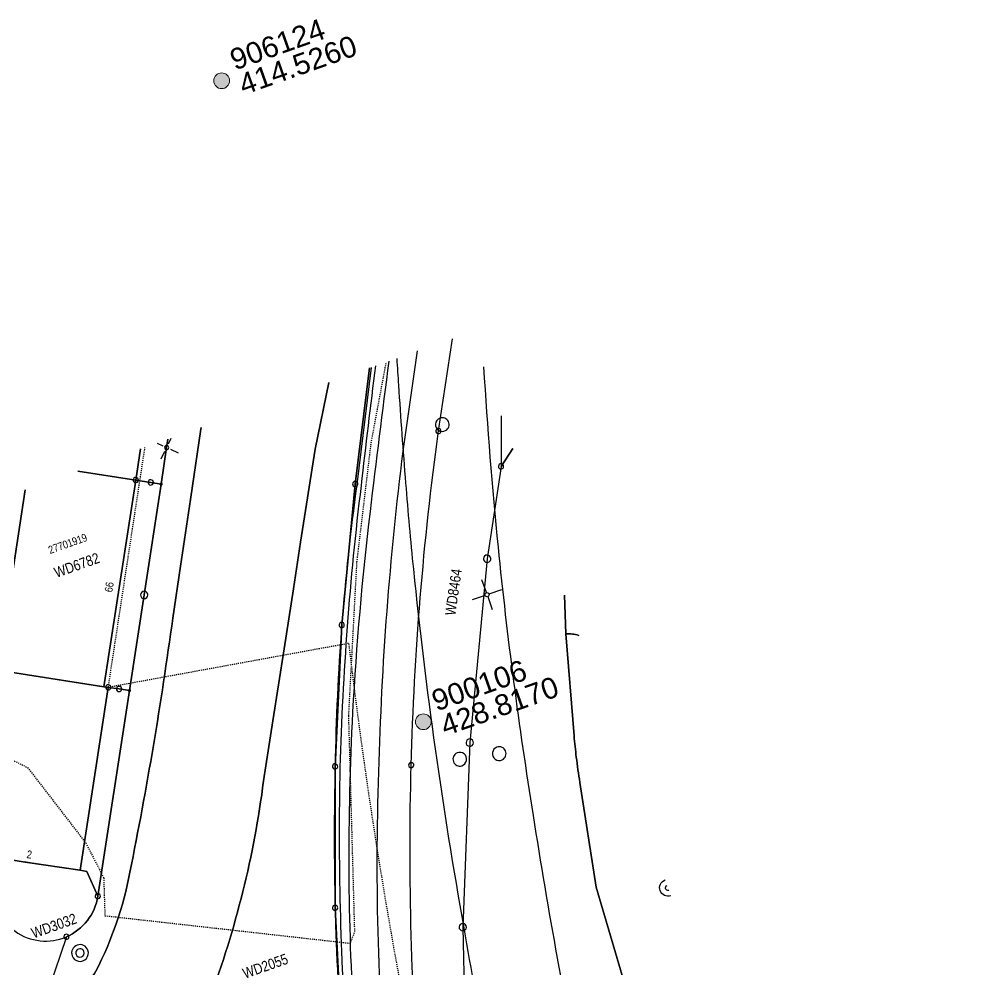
# Model space of a CAD drawing. Header units: metres. Extents: x 679883 to 680199, y 245373 to 245682.
# Drawn here: x 679980.1 to 680071.6, y 245586.9 to 245677.3 of the extents above; entities that cross this region are included whole.
import ezdxf

# ---------------------------------------------------------------- set-up
doc = ezdxf.new("R2010")
doc.units = ezdxf.units.M
doc.linetypes.add('DASHDOT', pattern=[1, 0.5, -0.25, 0, -0.25])
doc.layers.add('6 Referenzdaten', color=7, linetype='Continuous')
for name, color, linetype, lineweight in [('Fixpunkt', 5, 'Continuous', 0), ('Fixpunkt-Hoehe', 5, 'Continuous', 0), ('Fixpunkt-PNum', 5, 'Continuous', 0)]:
    doc.layers.add(name, color=color, linetype=linetype, lineweight=lineweight)
doc.styles.add('Arial Narrow', font='ARIALN.TTF')
doc.styles.get("Standard").update_dxf_attribs({"font": 'arial.ttf'})

# ---------------------------------------------------------------- blocks, each defined once
blk = doc.blocks.new('C990')
at = {"layer": 'Fixpunkt'}
h = blk.add_hatch(color=256, dxfattribs=at)
edge = h.paths.add_edge_path()
edge.add_arc((0, 0), 0.75, 0, 360)
blk.add_circle((0, 0), 0.75, dxfattribs=at)
blk = doc.blocks.new('B-3')
at = {"layer": '6 Referenzdaten', "color": 4, "linetype": 'Continuous'}
blk.add_lwpolyline([(3297.231682, 9759.471655), (3155.459756, 9494.89792), (2215.159756, 7744.09792), (2252.459756, 7723.99792), (2344.159756, 7675.29792), (2431.859756, 7627.59792), (2867.359756, 8438.79792), (3370.159756, 9378.89792), (3535.759756, 9689.29792), (3571.698086, 9759.471655)], dxfattribs=at)
for points in [[(535.859756, 6646.89792), (863.559756, 7270.59792), (594.359756, 7414.49792), (570.059756, 7377.09792), (510.759756, 7404.99792), (495.159756, 7375.89792), (-513.640244, 7910.19792), (-499.440244, 7949.39792), (-569.140244, 7980.79792), (-678.840244, 7711.39792), (644.159756, 5832.29792, 0.261928), (1086.159756, 5620.49792, 0.260827), (1496.459756, 5885.29792), (1477.659756, 6142.19792), (1420.359756, 6172.89792), (951.559756, 6419.59792), (535.859756, 6646.89792)], [(6635.422543, 6698.633561, 0.086272), (6525.359756, 6754.99792), (6274.859756, 5813.59792, 0.00694), (6228.359756, 5616.49792, 0.008355), (6179.659756, 5377.59792), (5992.859756, 4387.89792), (5876.559756, 2157.29792), (6376.559756, 1876.89792), (6388.459756, 1773.49792), (6635.422543, 1636.683157)]]:
    blk.add_lwpolyline(points, format="xyb", dxfattribs=at)
blk = doc.blocks.new('B-4')
at = {"layer": '6 Referenzdaten', "color": 4, "linetype": 'Continuous'}
for points in [[(3465.586021, 9759.471655), (3507.459756, 9717.59792)], [(3563.959756, 9717.69792), (3605.881363, 9759.471655)], [(3450.859756, 9604.39792), (3507.459756, 9660.99792)], [(3564.059756, 9660.99792), (3620.659756, 9604.39792)]]:
    blk.add_lwpolyline(points, dxfattribs=at)
for points in [[(3535.759756, 9709.29792, 1), (3535.759756, 9669.29792, 1), (3535.759756, 9709.29792)], [(6635.422543, 4072.606003, -0.410056), (6556.559756, 4152.59792, -0.410056), (6635.422543, 4232.589836)], [(6635.422543, 4127.623798, -0.400948), (6611.559756, 4152.59792, -0.400948), (6635.422543, 4177.572041)]]:
    blk.add_lwpolyline(points, format="xyb", dxfattribs=at)
blk = doc.blocks.new('B-5')
at = {"layer": '6 Referenzdaten', "color": 4, "insert": (2357.359756, 8918.49792), "char_height": 100, "width": 464.1, "attachment_point": 5, "style": 'Arial Narrow'}
blk.add_mtext('WD6782', dxfattribs=at)
at = {"layer": '6 Referenzdaten', "color": 4, "insert": (5649.659756, 7484.29792), "char_height": 99.99999, "width": 464.099954, "attachment_point": 5, "rotation": 62.281494, "style": 'Arial Narrow'}
blk.add_mtext('WD8464', dxfattribs=at)
blk = doc.blocks.new('B-7')
at = {"layer": '6 Referenzdaten', "color": 4, "attachment_point": 7, "style": 'Arial Narrow'}
for s, insert, char_height, width in [('WD3032', (787.312697, 5707.414358), 100, 464.1), ('WD2055', (2554.461141, 4676.515358), 99.99999, 464.099954)]:
    blk.add_mtext(s, dxfattribs=dict(at, insert=insert, char_height=char_height, width=width))
blk = doc.blocks.new('B-9')
at = {"layer": '6 Referenzdaten', "color": 4, "linetype": 'Continuous'}
for points in [[(3571.698086, 9759.471655), (3535.759756, 9689.29792), (3370.159756, 9378.89792), (2867.359756, 8438.79792), (2431.859756, 7627.59792), (1496.459756, 5885.29792, -0.260827), (1086.159756, 5620.49792), (117.559756, 4388.79792), (-812.940244, 2653.59792), (-1917.940244, 593.19792), (-1960.740244, 513.29792), (-2434.240244, -370.50208), (-3644.440244, -2523.50208, 0.000099)], [(-924.540244, 1820.19792), (280.259756, 4053.19792, 0.114172), (412.559756, 4488.49792), (876.559756, 5033.09792, 0.097095), (1241.159756, 5218.49792, 0.072722), (1860.059756, 5998.09792, 0.016417), (3050.059756, 8140.99792), (3284.659756, 8582.79792), (3585.659756, 9147.19792), (3901.559756, 9744.79792), (3909.451476, 9759.471655), (3901.559756, 9744.79792), (3585.659756, 9147.19792), (3284.659756, 8582.79792), (3050.059756, 8140.99792, -0.016417), (1860.059756, 5998.09792, -0.072722), (1241.159756, 5218.49792, -0.097095), (876.559756, 5033.09792), (412.559756, 4488.49792, -0.114172), (280.259756, 4053.19792), (-924.540244, 1820.19792, -0.003724)], [(-2140.940244, -430.90208), (-940.340244, -677.90208, -0.018738), (-820.540244, -356.60208, -0.02998), (-563.140244, 151.79792), (-318.140244, 607.99792), (-51.340244, 1103.69792), (162.159756, 1505.99792), (463.559756, 2071.89792), (681.759756, 2485.99792, -0.035073), (1441.059756, 3704.69792, -0.027756), (2170.459756, 4606.99792, 0.058077), (3348.659756, 6393.99792), (3621.559756, 6901.89792), (3950.259756, 7511.89792), (4224.759756, 8021.19792), (4436.759756, 8417.59792), (4860.859756, 9202.89792), (5195.766989, 9759.471655)], [(-2120.479606, 9759.471655), (-1201.140244, 8453.29792), (-678.840244, 7711.39792), (644.159756, 5832.29792, 0.261928), (1086.159756, 5620.49792), (117.559756, 4388.79792, 0.138113), (153.259756, 4547.29792, 0.140528), (95.059756, 4702.49792), (-151.340244, 5052.19792), (-423.340244, 5438.19792), (-1402.140244, 6828.39792), (-2235.940244, 8011.69792), (-3099.440244, 9240.49792), (-3465.469672, 9759.471655)], [(5195.766989, 9759.471655), (4860.859756, 9202.89792), (4436.759756, 8417.59792), (4224.759756, 8021.19792), (3950.259756, 7511.89792), (3621.559756, 6901.89792), (3348.659756, 6393.99792, -0.058077), (2170.459756, 4606.99792, 0.027756), (1441.059756, 3704.69792, 0.035073), (681.759756, 2485.99792), (463.559756, 2071.89792), (162.159756, 1505.99792), (-51.340244, 1103.69792), (-318.140244, 607.99792), (-563.140244, 151.79792, 0.02998), (-820.540244, -356.60208, 0.018738), (-940.340244, -677.90208, 0.007818), (-983.840244, -817.00208, -0.057731), (-1309.740244, -1528.80208), (-1638.340244, -2140.90208), (-2173.440244, -3131.90208)], [(-2193.240244, -4919.70208, -0.081957), (-1359.240244, -2096.10208), (-697.040244, -728.00208), (94.559756, 748.69792), (259.659756, 1056.59792), (868.359756, 2190.79792), (1163.159756, 2739.99792), (1444.559756, 3264.39792, -0.013045), (1819.259756, 3778.69792, -0.012799), (2218.359756, 4270.39792), (3203.859756, 3741.29792), (3587.659756, 5028.79792), (4035.759756, 6297.09792), (4543.159756, 7543.39792), (5110.959756, 8764.39792), (5607.420958, 9759.471655)], [(6635.422543, 7106.374417), (6525.359756, 6754.99792, -0.086272), (6635.422543, 6698.633561)]]:
    blk.add_lwpolyline(points, format="xyb", dxfattribs=at)
blk.add_lwpolyline([(6635.422543, 8912.777017), (6474.359756, 8459.69792), (6635.422543, 8582.560046)], dxfattribs=at)
blk = doc.blocks.new('B-11')
at = {"layer": '6 Referenzdaten', "color": 6, "linetype": 'Continuous'}
blk.add_lwpolyline([(6635.422543, 8912.777017), (6474.359756, 8459.69792), (6056.359756, 7676.69792), (5317.859756, 6083.19792), (4670.959756, 4450.99792), (4123.459756, 2786.19792), (3798.259756, 2873.59792), (3805.759756, 2977.69792), (3727.659756, 2984.59792, -0.027439), (4722.059756, 6066.79792, -0.027028), (6025.059756, 8976.29792), (6442.602538, 9759.471655)], format="xyb", dxfattribs=at)
blk = doc.blocks.new('B-12')
at = {"layer": '6 Referenzdaten', "color": 9, "linetype": 'Continuous'}
for points in [[(1296.189706, 9759.471655), (1085.859756, 9383.69792), (370.359756, 9348.59792), (-319.840244, 9073.79792), (-1201.140244, 8453.29792), (-678.840244, 7711.39792), (-569.140244, 7980.79792), (-402.640244, 8389.59792), (-148.740244, 8757.29792), (285.859756, 8531.59792), (407.759756, 8694.59792), (644.959756, 8568.29792), (583.259756, 8373.09792), (990.659756, 8156.19792), (941.959756, 8046.69792), (1206.959756, 7906.39792), (1370.659756, 8198.49792), (1314.259756, 8228.79792), (2132.139011, 9759.471655)], [(1496.459756, 5885.29792), (2431.859756, 7627.59792), (2344.159756, 7675.29792), (2252.459756, 7723.99792), (1420.359756, 6172.89792), (1477.659756, 6142.19792), (1496.459756, 5885.29792)]]:
    blk.add_lwpolyline(points, dxfattribs=at)
for points in [[(6635.422543, 8582.560046), (6474.359756, 8459.69792), (6056.359756, 7676.69792), (5317.859756, 6083.19792), (4670.959756, 4450.99792), (4123.459756, 2786.19792), (3798.259756, 2873.59792), (3761.859756, 2717.39792), (3854.259756, 2698.19792), (4393.459756, 2571.19792), (4848.259756, 2463.99792), (4442.959756, 710.69792), (4200.959756, 766.89792), (3814.659756, 856.49792, 0.023964), (3452.359756, -1458.90208, 0.015118), (3305.259756, -3000.60208, 0.013163), (3240.659756, -4656.60208, 0.007796), (3242.959756, -5618.60208, -0.00007), (3275.859756, -7042.80208, -0.000015)], [(6635.422543, 1636.683157), (6388.459756, 1773.49792), (6376.559756, 1876.89792), (5876.559756, 2157.29792), (5992.859756, 4387.89792), (6179.659756, 5377.59792, -0.008355), (6228.359756, 5616.49792, -0.00694), (6274.859756, 5813.59792), (6525.359756, 6754.99792), (6635.422543, 7106.374417)]]:
    blk.add_lwpolyline(points, format="xyb", dxfattribs=at)
blk = doc.blocks.new('B-13')
at = {"layer": '6 Referenzdaten', "color": 4, "linetype": 'Continuous'}
blk.add_lwpolyline([(5607.420958, 9759.471655), (5110.959756, 8764.39792), (4543.159756, 7543.39792), (4035.759756, 6297.09792), (3587.659756, 5028.79792), (3203.859756, 3741.29792), (2949.159756, 2804.59792), (2731.659756, 1850.49792), (2540.159756, 890.79792), (2374.859756, -75.60208), (2327.559756, -50.30208), (2101.359756, -2228.60208), (2071.459756, -2519.60208), (1951.059756, -3690.80208), (2099.459756, -9288.00208)], dxfattribs=at)
blk.add_lwpolyline([(3275.859756, -7042.80208, 0.00007), (3242.959756, -5618.60208, -0.007796), (3240.659756, -4656.60208, -0.013163), (3305.259756, -3000.60208, -0.015118), (3452.359756, -1458.90208, -0.023964), (3814.659756, 856.49792), (3444.659756, 942.39792), (3854.259756, 2698.19792), (3761.859756, 2717.39792), (3798.259756, 2873.59792), (3805.759756, 2977.69792), (3727.659756, 2984.59792, -0.027439), (4722.059756, 6066.79792, -0.027028), (6025.059756, 8976.29792), (6442.602538, 9759.471655)], format="xyb", dxfattribs=at)
blk = doc.blocks.new('B-14')
at = {"layer": '6 Referenzdaten', "color": 6, "insert": (2343.559756, 9140.49792), "char_height": 75, "width": 396.9, "attachment_point": 5, "style": 'Arial Narrow'}
blk.add_mtext('27701919', dxfattribs=at)
at = {"layer": '6 Referenzdaten', "color": 6, "attachment_point": 5, "style": 'Arial Narrow'}
for s, insert, char_height, width, rotation in [('66', (2578.559756, 8620.29792), 74.99995, 99.224934, 62.01), ('2', (1014.959756, 6475.99792), 74.99994, 49.61246, 332.010007)]:
    blk.add_mtext(s, dxfattribs=dict(at, insert=insert, char_height=char_height, width=width, rotation=rotation))
blk = doc.blocks.new('B-17')
at = {"layer": '6 Referenzdaten', "color": 6, "linetype": 'Continuous'}
for points in [[(5622.5185, 9759.471655), (5123.459756, 8754.19792, 0.029741), (4035.759756, 6297.09792, 0.024461), (3203.859756, 3741.29792, 0.02031), (2731.659756, 1850.49792, 0.018273), (2374.859756, -75.60208, 0.029687), (2035.659756, -4218.60208), (2027.259756, -4547.40208), (2027.959756, -5078.30208, 0.002999), (2111.659756, -7645.10208, 0.002427), (2156.759756, -9006.10208), (2210.859756, -10663.40208), (2245.759756, -10661.80208), (2333.659756, -13301.00208), (2361.637627, -14153.562725)], [(5801.037267, 9759.471655, 0.002782), (5156.459756, 8471.29792, 0.016063), (4363.659756, 6726.29792, 0.013126), (3827.159756, 5318.09792, 0.01278), (3392.159756, 3939.89792, 0.006967), (3091.059756, 2834.59792, 0.010888), (2790.259756, 1548.29792, 0.007298), (2593.659756, 535.29792, 0.013019), (2446.459756, -433.50208, 0.015108), (2193.659756, -2869.80208, 0.020047), (2128.059756, -5024.70208, 0.007122), (2168.259756, -6484.70208), (2204.959756, -7645.10208), (2238.459756, -8671.50208), (2300.359756, -10659.20208), (2388.759756, -13338.90208), (2415.77092, -14153.562725)], [(5161.359756, 8730.19792, -0.002783), (5669.147261, 9759.471655)], [(4078.859756, 6269.69792, -0.023702), (5161.359756, 8730.19792)], [(3635.659756, 5008.89792, -0.012875), (4078.859756, 6269.69792)], [(3255.459756, 3733.09792, -0.014879), (3635.659756, 5008.89792)]]:
    blk.add_lwpolyline(points, format="xyb", dxfattribs=at)
blk = doc.blocks.new('B-18')
at = {"layer": '6 Referenzdaten', "color": 9, "linetype": 'Continuous'}
for points in [[(5881.200558, 9759.471655, 0.001202), (5811.959756, 9512.69792, 0.004445), (5565.759756, 8612.39792, 0.007536), (5363.359756, 7817.09792, 0.019527), (4679.059756, 4441.89792, 0.014498), (4325.859756, 2014.19792, 0.022759), (4041.559756, -2190.60208, 0.008923), (3992.959756, -4768.00208), (3987.859756, -5345.20208), (3983.059756, -6012.00208, 0.002633), (3976.759756, -7645.10208, 0.001186), (3979.659756, -8404.20208), (3956.501075, -14153.562725)], [(4763.015479, -14153.562726), (4790.959756, -9539.70208, 0.003219), (4816.459756, -7645.10208, 0.002901), (4816.359756, -5956.10208, 0.004015), (4853.459756, -2793.10208), (4874.959756, -2132.40208), (4887.159756, -1749.90208, -0.014323), (5017.759756, 456.09792, -0.012839), (5226.759756, 2511.69792, -0.014174), (5658.859756, 5227.59792, -0.014893), (6194.759756, 7745.79792, -0.008685), (6635.422543, 9406.465312)], [(6075.759756, 9085.69792, 1.03989), (6090.159756, 8956.59792, 0.96164), (6075.759756, 9085.69792)], [(5174.859756, 5900.69792, 1.037388), (5173.059756, 6030.59792, 0.963959), (5174.859756, 5900.69792)], [(5548.259756, 5956.09792, 1.057098), (5555.459756, 5826.49792, 0.945986), (5548.259756, 5956.09792)]]:
    blk.add_lwpolyline(points, format="xyb", dxfattribs=at)
blk = doc.blocks.new('B-22')
at = {"layer": '6 Referenzdaten', "color": 4, "linetype": 'Continuous'}
blk.add_lwpolyline([(5644.659756, 8907.89792), (6092.215102, 9759.471655)], dxfattribs=at)
blk.add_lwpolyline([(2677.839732, -14153.562725), (2665.159756, -13776.60208), (2625.259756, -12646.40208), (2583.859756, -11321.40208), (2526.959756, -9699.90208), (2479.959756, -8311.90208), (2469.159756, -8028.20208, -0.002339), (2452.059756, -7642.30208, -0.003174), (2436.559756, -7169.20208), (2421.859756, -6834.10208), (2412.659756, -6538.00208), (2401.159756, -6131.50208), (2392.259756, -5718.00208), (2387.359756, -5249.10208), (2385.459756, -4759.10208), (2390.359756, -4351.60208), (2400.459756, -3873.10208, -0.00218), (2433.759756, -3186.70208, -0.009896), (2511.459756, -2146.40208, -0.021422), (2882.359756, 658.89792, -0.016663), (3419.059756, 3028.79792, -0.031025), (4411.059756, 6110.39792, -0.024329), (5644.659756, 8907.89792)], format="xyb", dxfattribs=at)
blk = doc.blocks.new('B-24')
at = {"layer": '6 Referenzdaten', "color": 6, "linetype": 'Continuous'}
for points in [[(3571.698086, 9759.471655), (3535.759756, 9689.29792), (3370.159756, 9378.89792), (2867.359756, 8438.79792), (2431.859756, 7627.59792), (1496.459756, 5885.29792, -0.260827), (1086.159756, 5620.49792), (117.559756, 4388.79792), (-812.940244, 2653.59792), (-1960.740244, 513.29792), (-2434.240244, -370.50208), (-3713.140244, -2645.60208)], [(-2193.240244, -4919.70208, -0.081957), (-1359.240244, -2096.10208), (-697.040244, -728.00208), (259.659756, 1056.59792), (1444.559756, 3264.39792, -0.013045), (1819.259756, 3778.69792, -0.012799), (2218.359756, 4270.39792), (3203.859756, 3741.29792), (3587.659756, 5028.79792), (4035.759756, 6297.09792), (4543.159756, 7543.39792), (5110.959756, 8764.39792), (5607.420958, 9759.471655)], [(-2120.479606, 9759.471655), (-1201.140244, 8453.29792), (644.159756, 5832.29792, 0.261928), (1086.159756, 5620.49792), (117.559756, 4388.79792, 0.138113), (153.259756, 4547.29792, 0.140528), (95.059756, 4702.49792), (-423.340244, 5438.19792), (-1402.140244, 6828.39792), (-2235.940244, 8011.69792), (-3099.440244, 9240.49792), (-3465.469672, 9759.471655)], [(3005.636921, -14153.562725), (2788.459756, -6538.10208), (2765.559756, -4638.30208), (2853.659756, -2739.00208), (3053.859756, -851.10208), (3367.359756, 1022.39792), (3798.259756, 2873.59792), (3805.759756, 2977.69792), (3727.659756, 2984.59792, -0.027439), (4722.059756, 6066.79792, -0.027028), (6025.059756, 8976.29792), (6442.602538, 9759.471655)], [(6635.422543, 8912.777017), (6474.359756, 8459.69792), (6056.359756, 7676.69792), (5317.859756, 6083.19792), (4670.959756, 4450.99792), (4123.459756, 2786.19792), (3798.259756, 2873.59792), (3805.759756, 2977.69792), (3727.659756, 2984.59792, -0.027439), (4722.059756, 6066.79792, -0.027028), (6025.059756, 8976.29792), (6442.602538, 9759.471655)], [(1496.459756, 5885.29792), (2431.859756, 7627.59792), (2344.159756, 7675.29792), (2252.459756, 7723.99792), (1314.259756, 8228.79792), (1085.859756, 9383.69792), (370.359756, 9348.59792), (-319.840244, 9073.79792), (-1201.140244, 8453.29792), (644.159756, 5832.29792, 0.261928), (1086.159756, 5620.49792, 0.260827), (1496.459756, 5885.29792)]]:
    blk.add_lwpolyline(points, format="xyb", dxfattribs=at)
for points in [[(1296.139768, 9759.471655), (1085.859756, 9383.69792), (1314.259756, 8228.79792), (2252.459756, 7723.99792), (2344.159756, 7675.29792), (2431.859756, 7627.59792), (2867.359756, 8438.79792), (3370.159756, 9378.89792), (3282.459756, 9426.69792), (3155.459756, 9494.89792), (2663.043522, 9759.471655)], [(5607.420958, 9759.471655), (5110.959756, 8764.39792), (4543.159756, 7543.39792), (4035.759756, 6297.09792), (3587.659756, 5028.79792), (3203.859756, 3741.29792), (2949.159756, 2804.59792), (2731.659756, 1850.49792), (2540.159756, 890.79792), (2374.859756, -75.60208), (2327.559756, -50.30208), (2101.359756, -2228.60208), (1951.059756, -3690.80208), (2099.459756, -9288.00208), (1678.659756, -9377.90208), (1817.959756, -11296.10208), (1932.359756, -12878.60208), (2018.320321, -14153.562725)], [(2663.043522, 9759.471655), (3155.459756, 9494.89792), (3282.459756, 9426.69792), (3370.159756, 9378.89792), (3535.759756, 9689.29792), (3571.698086, 9759.471655)], [(6635.422543, 8912.777017), (6474.359756, 8459.69792), (6635.422543, 8582.560046)], [(6635.422543, 8582.560046), (6474.359756, 8459.69792), (6056.359756, 7676.69792), (5317.859756, 6083.19792), (4670.959756, 4450.99792), (4123.459756, 2786.19792), (3798.259756, 2873.59792), (3367.359756, 1022.39792), (3053.859756, -851.10208), (2853.659756, -2739.00208), (2765.559756, -4638.30208), (2788.459756, -6538.10208), (3005.636921, -14153.562725)]]:
    blk.add_lwpolyline(points, dxfattribs=at)
blk = doc.blocks.new('B-25')
at = {"layer": '6 Referenzdaten', "color": 3, "linetype": 'DASHDOT'}
blk.add_lwpolyline([(2252.459756, 7723.99792), (3342.040526, 9759.471655)], dxfattribs=at)
blk.add_lwpolyline([(2252.459756, 7723.99792), (3342.040526, 9759.471655)], dxfattribs=at)
blk.add_lwpolyline([(3254.449448, -14153.562725), (3301.559756, -5766.80208, -0.003622), (3332.159756, -3061.30208, -0.010504), (3437.959756, -357.60208, -0.040149), (4546.859756, 7356.39792), (2252.459756, 7723.99792)], format="xyb", dxfattribs=at)
blk.add_lwpolyline([(3254.449448, -14153.562725), (3301.559756, -5766.80208, -0.003622), (3332.159756, -3061.30208, -0.010504), (3437.959756, -357.60208, -0.040149), (4546.859756, 7356.39792), (2252.459756, 7723.99792)], format="xyb", dxfattribs=at)
blk = doc.blocks.new('B-27')
at = {"layer": '6 Referenzdaten', "color": 3, "linetype": 'DASHDOT'}
blk.add_lwpolyline([(1065.859756, 7478.19792), (1275.059756, 7260.29792), (1557.759756, 6399.39792), (1607.859756, 6031.19792), (1498.359756, 5687.79792), (3612.559756, 4662.39792), (3689.259756, 4753.99792), (4318.759756, 6707.79792), (4880.059756, 8060.89792), (5384.959756, 9083.59792), (5776.167064, 9759.471655)], dxfattribs=at)
blk = doc.blocks.new('LFP3ST-6')
at = {"layer": '6 Referenzdaten', "color": 6, "linetype": 'Continuous'}
for points in [[(1077.159756, 5431.89792, 1), (1237.159756, 5431.89792, 1), (1077.159756, 5431.89792)], [(1117.159756, 5431.89792, 1), (1197.159756, 5431.89792, 1), (1117.159756, 5431.89792)]]:
    blk.add_lwpolyline(points, format="xyb", dxfattribs=at)
blk = doc.blocks.new('GPBOL')
at = {"layer": '6 Referenzdaten', "color": 6, "linetype": 'Continuous'}
blk.add_lwpolyline([(3282.459756, 9451.69792, 1), (3282.459756, 9401.69792, 1), (3282.459756, 9451.69792)], format="xyb", dxfattribs=at)
blk = doc.blocks.new('GPBOL-2')
at = {"layer": '6 Referenzdaten', "color": 6, "linetype": 'Continuous'}
blk.add_lwpolyline([(3155.459756, 9519.89792, 1), (3155.459756, 9469.89792, 1), (3155.459756, 9519.89792)], format="xyb", dxfattribs=at)
blk = doc.blocks.new('GPM')
at = {"layer": '6 Referenzdaten', "color": 6, "linetype": 'Continuous'}
blk.add_lwpolyline([(4670.959756, 4485.99792, 1), (4670.959756, 4415.99792, 1), (4670.959756, 4485.99792)], format="xyb", dxfattribs=at)
blk = doc.blocks.new('GPBOL-9')
at = {"layer": '6 Referenzdaten', "color": 6, "linetype": 'Continuous'}
blk.add_lwpolyline([(3587.659756, 5053.79792, 1), (3587.659756, 5003.79792, 1), (3587.659756, 5053.79792)], format="xyb", dxfattribs=at)
blk = doc.blocks.new('GPBOL-10')
at = {"layer": '6 Referenzdaten', "color": 6, "linetype": 'Continuous'}
blk.add_lwpolyline([(4722.059756, 6091.79792, 1), (4722.059756, 6041.79792, 1), (4722.059756, 6091.79792)], format="xyb", dxfattribs=at)
blk = doc.blocks.new('GPM-2')
at = {"layer": '6 Referenzdaten', "color": 6, "linetype": 'Continuous'}
blk.add_lwpolyline([(5317.859756, 6118.19792, 1), (5317.859756, 6048.19792, 1), (5317.859756, 6118.19792)], format="xyb", dxfattribs=at)
blk = doc.blocks.new('GPBOL-11')
at = {"layer": '6 Referenzdaten', "color": 6, "linetype": 'Continuous'}
blk.add_lwpolyline([(4035.759756, 6322.09792, 1), (4035.759756, 6272.09792, 1), (4035.759756, 6322.09792)], format="xyb", dxfattribs=at)
blk = doc.blocks.new('GPBOL-12')
at = {"layer": '6 Referenzdaten', "color": 6, "linetype": 'Continuous'}
blk.add_lwpolyline([(4543.159756, 7568.39792, 1), (4543.159756, 7518.39792, 1), (4543.159756, 7568.39792)], format="xyb", dxfattribs=at)
blk = doc.blocks.new('GPM-3')
at = {"layer": '6 Referenzdaten', "color": 6, "linetype": 'Continuous'}
blk.add_lwpolyline([(6056.359756, 7711.69792, 1), (6056.359756, 7641.69792, 1), (6056.359756, 7711.69792)], format="xyb", dxfattribs=at)
blk = doc.blocks.new('GPM-4')
at = {"layer": '6 Referenzdaten', "color": 6, "linetype": 'Continuous'}
blk.add_lwpolyline([(2867.359756, 8473.79792, 1), (2867.359756, 8403.79792, 1), (2867.359756, 8473.79792)], format="xyb", dxfattribs=at)
blk = doc.blocks.new('GPBOL-13')
at = {"layer": '6 Referenzdaten', "color": 6, "linetype": 'Continuous'}
blk.add_lwpolyline([(6474.359756, 8484.69792, 1), (6474.359756, 8434.69792, 1), (6474.359756, 8484.69792)], format="xyb", dxfattribs=at)
blk = doc.blocks.new('GPBOL-14')
at = {"layer": '6 Referenzdaten', "color": 6, "linetype": 'Continuous'}
blk.add_lwpolyline([(5110.959756, 8789.39792, 1), (5110.959756, 8739.39792, 1), (5110.959756, 8789.39792)], format="xyb", dxfattribs=at)
blk = doc.blocks.new('GPBOL-15')
at = {"layer": '6 Referenzdaten', "color": 6, "linetype": 'Continuous'}
blk.add_lwpolyline([(6025.059756, 9001.29792, 1), (6025.059756, 8951.29792, 1), (6025.059756, 9001.29792)], format="xyb", dxfattribs=at)
blk = doc.blocks.new('GPUV')
at = {"layer": '6 Referenzdaten', "color": 4, "linetype": 'Continuous'}
blk.add_lwpolyline([(3370.159756, 9388.89792, 1), (3370.159756, 9368.89792, 1), (3370.159756, 9388.89792)], format="xyb", dxfattribs=at)
blk = doc.blocks.new('GPBOL-24')
at = {"layer": '6 Referenzdaten', "color": 6, "linetype": 'Continuous'}
blk.add_lwpolyline([(1086.159756, 5645.49792, 1), (1086.159756, 5595.49792, 1), (1086.159756, 5645.49792)], format="xyb", dxfattribs=at)
blk = doc.blocks.new('GPBOL-26')
at = {"layer": '6 Referenzdaten', "color": 6, "linetype": 'Continuous'}
blk.add_lwpolyline([(1496.459756, 5910.29792, 1), (1496.459756, 5860.29792, 1), (1496.459756, 5910.29792)], format="xyb", dxfattribs=at)
blk = doc.blocks.new('GPBOL-29')
at = {"layer": '6 Referenzdaten', "color": 6, "linetype": 'Continuous'}
blk.add_lwpolyline([(2252.459756, 7748.99792, 1), (2252.459756, 7698.99792, 1), (2252.459756, 7748.99792)], format="xyb", dxfattribs=at)
blk = doc.blocks.new('GPBOL-30')
at = {"layer": '6 Referenzdaten', "color": 6, "linetype": 'Continuous'}
blk.add_lwpolyline([(2344.159756, 7700.29792, 1), (2344.159756, 7650.29792, 1), (2344.159756, 7700.29792)], format="xyb", dxfattribs=at)
blk = doc.blocks.new('GPUV-6')
at = {"layer": '6 Referenzdaten', "color": 4, "linetype": 'Continuous'}
blk.add_lwpolyline([(2431.859756, 7637.59792, 1), (2431.859756, 7617.59792, 1), (2431.859756, 7637.59792)], format="xyb", dxfattribs=at)
blk = doc.blocks.new('149')
at = {"layer": '6 Referenzdaten', "color": 3, "linetype": 'DASHDOT'}
blk.add_lwpolyline([(277.559756, 6786.09792), (1422.359756, 6173.39792), (2252.459756, 7723.99792)], dxfattribs=at)
blk.add_lwpolyline([(277.559756, 6786.09792), (1422.359756, 6173.39792), (2252.459756, 7723.99792)], dxfattribs=at)
blk = doc.blocks.new('NETZKR-15')
at = {"layer": '6 Referenzdaten', "color": 8, "linetype": 'Continuous'}
for points in [[(5942.459756, 7374.89792), (5942.459756, 7504.89792)], [(5922.459756, 7354.89792), (5792.459756, 7354.89792)], [(5942.459756, 7334.89792), (5942.459756, 7204.89792)], [(5962.459756, 7354.89792), (6092.459756, 7354.89792)]]:
    blk.add_lwpolyline(points, dxfattribs=at)
blk.add_circle((5942.459756, 7354.89792), 20, dxfattribs=at)
blk = doc.blocks.new('B-35')
at = {"layer": '6 Referenzdaten', "color": 3, "linetype": 'Continuous'}
for points in [[(2132.139011, 9759.471655), (1314.259756, 8228.79792), (1370.659756, 8198.49792), (2215.159756, 7744.09792), (3155.459756, 9494.89792), (2663.043522, 9759.471655), (3155.459756, 9494.89792), (3297.231682, 9759.471655)], [(1420.359756, 6172.89792), (2252.459756, 7723.99792), (2215.159756, 7744.09792), (1370.659756, 8198.49792), (1206.959756, 7906.39792), (941.959756, 8046.69792), (793.459756, 7711.39792), (594.359756, 7414.49792), (863.559756, 7270.59792), (535.859756, 6646.89792), (951.559756, 6419.59792), (1420.359756, 6172.89792)]]:
    blk.add_lwpolyline(points, dxfattribs=at)
blk = doc.blocks.new('A$C67BD5B28')
at = {"layer": '6 Referenzdaten'}
for name in ['B-4', 'B-9', 'B-12', 'B-24', 'B-25', 'B-27', 'B-35', 'B-17', 'B-3', 'B-11', 'B-13', 'B-22', 'B-18', 'B-14', 'B-7', 'B-5', 'GPBOL-2', 'GPBOL', 'GPUV', 'GPBOL-15', 'GPBOL-14', 'GPM-4', 'GPBOL-13', '149', 'GPBOL-29', 'GPBOL-30', 'GPUV-6', 'GPM-3', 'GPBOL-12', 'NETZKR-15', 'GPBOL-11', 'GPBOL-10', 'GPM-2', 'GPBOL-26', 'GPBOL-24', 'LFP3ST-6', 'GPBOL-9', 'GPM']:
    blk.add_blockref(name, (8215.69616, 14153.56272), dxfattribs=at)

msp = doc.modelspace()

# ---------------------------------------------------------------- block references
at = {"xscale": 0.01, "yscale": 0.01, "zscale": 0.01, "rotation": 19.46499704376711}
msp.add_blockref('A$C67BD5B28', (679962.765, 245372.632), dxfattribs=at)
at = {"layer": 'Fixpunkt'}
ref = msp.add_blockref('C990', (679999.339, 245671.469, 414.526), dxfattribs=dict(at, rotation=19.46499704376711))
ref.add_attrib('PNum', '906124', (680000.587, 245672.44, 414.526), dxfattribs={"layer": 'Fixpunkt-PNum', "height": 2, "rotation": 19.465})
ref.add_attrib('Hoehe', '414.5260', (680001.42, 245670.083, 414.526), dxfattribs={"layer": 'Fixpunkt-Hoehe', "height": 2, "rotation": 19.465})
ref = msp.add_blockref('C990', (680018.521, 245610.518, 428.817), dxfattribs=dict(at, rotation=19.46499704376711))
ref.add_attrib('PNum', '900106', (680019.769, 245611.489, 428.817), dxfattribs={"layer": 'Fixpunkt-PNum', "height": 2, "rotation": 19.465})
ref.add_attrib('Hoehe', '428.8170', (680020.602, 245609.132, 428.817), dxfattribs={"layer": 'Fixpunkt-Hoehe', "height": 2, "rotation": 19.465})

doc.saveas('drawing.dxf')
